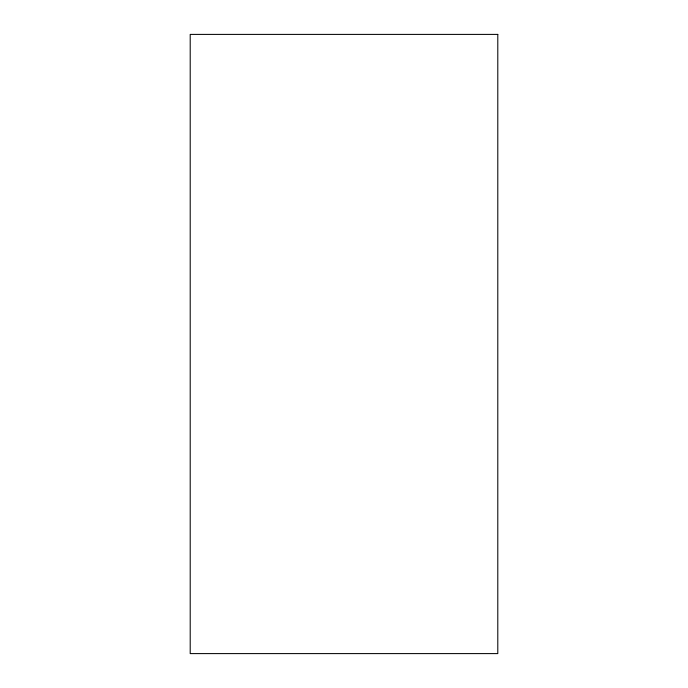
<?xml version="1.0" encoding="UTF-8"?>
<svg xmlns="http://www.w3.org/2000/svg" width="688" height="688" viewBox="0 0 688 688"><rect width="100%" height="100%" fill="white"/><g stroke="black" fill="none" stroke-linecap="round" stroke-linejoin="round"><path stroke-width="1.03" d="M497.794 34.4L190.206 34.4L190.206 653.6L497.794 653.6L497.794 34.4"/></g></svg>
